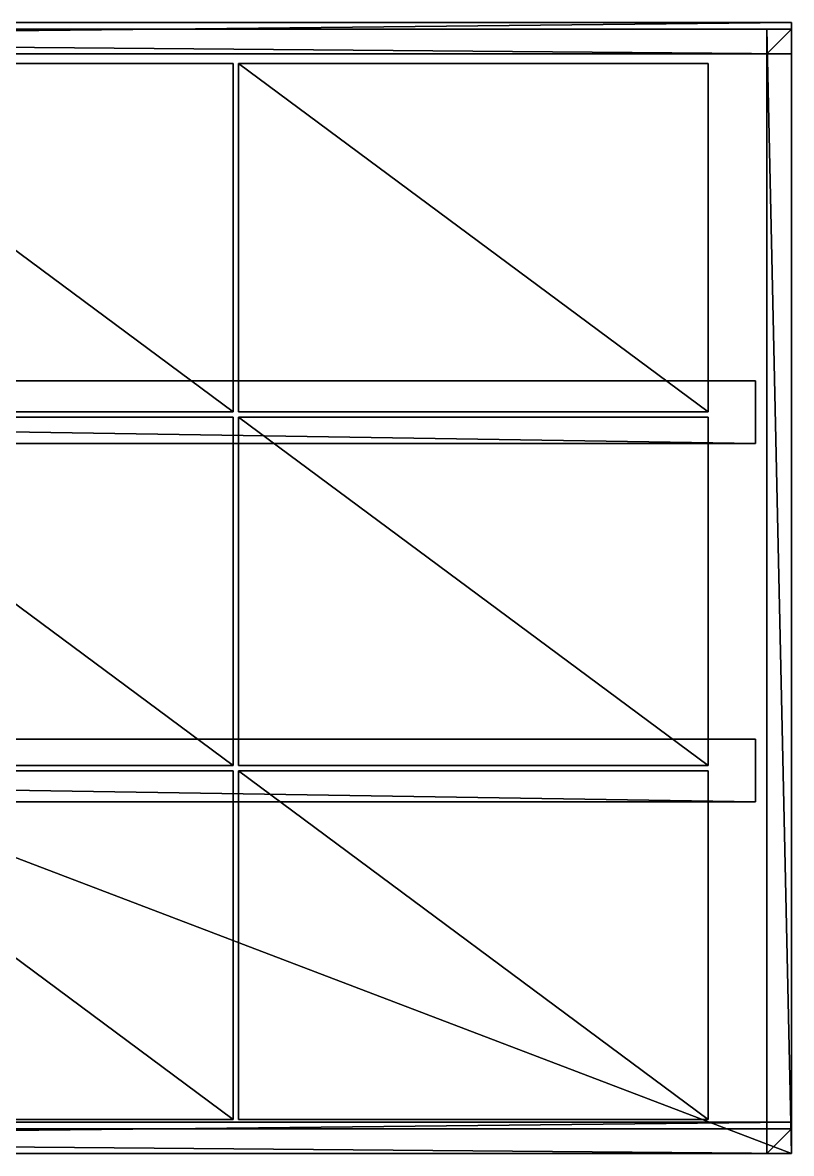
# Model space of a CAD drawing. Header units: millimetres. Extents: x -2500 to 6540, y -1255 to 1270.
# Drawn here: x 4824 to 6540, y -1255 to 1270 of the extents above; entities that cross this region are included whole.
import ezdxf

# ---------------------------------------------------------------- set-up
doc = ezdxf.new("R2010")
doc.units = ezdxf.units.MM

msp = doc.modelspace()

# ---------------------------------------------------------------- linework, layer by layer
at = {"layer": 'CAD_75LAB'}
for points in [[(6540, 1270, 1190), (6540, 1270, 1120), (-40, 1270, 1120)], [(6540, 1270, 1190), (-40, 1270, 1120), (-40, 1270, 1190)], [(6540, 1270, 1120), (-40, 1200, 1120), (-40, 1270, 1120)], [(6540, 1270, 1120), (6540, 1200, 1120), (-40, 1200, 1120)], [(6540, 1270, 1190), (-40, 1270, 1190), (-40, 1200, 1190)], [(6540, 1270, 1190), (-40, 1200, 1190), (6540, 1200, 1190)], [(6540, 1200, 1190), (6540, 1200, 1120), (6540, 1270, 1120)], [(6540, 1200, 1190), (6540, 1270, 1120), (6540, 1270, 1190)], [(6540, 1255, 1030), (-40, 1255, 1030), (-40, 1255, 1120)], [(6540, 1255, 1120), (6540, 1255, 1030), (-40, 1255, 1120)], [(6540, -1255, 1030), (-40, -1255, 1030), (-40, 1255, 1030)], [(6540, 1255, 1030), (6540, -1255, 1030), (-40, 1255, 1030)], [(6540, -1255, 1120), (-40, 1255, 1120), (-40, -1255, 1120)], [(6540, 1255, 1120), (-40, 1255, 1120), (6540, -1255, 1120)], [(6540, 1255, 3560), (-40, 1255, 3560), (-40, 1255, 3615)], [(6540, 1255, 3615), (6540, 1255, 3560), (-40, 1255, 3615)], [(6540, 1200, 3560), (-40, 1200, 3560), (-40, 1255, 3560)], [(6540, 1255, 3560), (6540, 1200, 3560), (-40, 1255, 3560)], [(6540, 1200, 3615), (-40, 1255, 3615), (-40, 1200, 3615)], [(6540, 1255, 3615), (-40, 1255, 3615), (6540, 1200, 3615)], [(6485, 1200, 3560), (6485, 1255, 1120), (6485, 1200, 1120)], [(6485, 1200, 3560), (6485, 1255, 3560), (6485, 1255, 1120)], [(6540, 1255, 3560), (6540, 1255, 1120), (6485, 1255, 1120)], [(6540, 1255, 3560), (6485, 1255, 1120), (6485, 1255, 3560)], [(6540, 1255, 1120), (6485, 1200, 1120), (6485, 1255, 1120)], [(6540, 1255, 1120), (6540, 1200, 1120), (6485, 1200, 1120)], [(6540, 1255, 3560), (6485, 1255, 3560), (6485, 1200, 3560)], [(6540, 1255, 3560), (6485, 1200, 3560), (6540, 1200, 3560)], [(6485, -1255, 3560), (6485, 1255, 3615), (6485, 1255, 3560)], [(6485, -1255, 3615), (6485, 1255, 3615), (6485, -1255, 3560)], [(6540, 1255, 3615), (6540, 1255, 3560), (6485, 1255, 3560)], [(6540, 1255, 3615), (6485, 1255, 3560), (6485, 1255, 3615)], [(6485, 1255, 3560), (6540, -1255, 3560), (6485, -1255, 3560)], [(6540, 1255, 3560), (6540, -1255, 3560), (6485, 1255, 3560)], [(6485, 1255, 3615), (6485, -1255, 3615), (6540, -1255, 3615)], [(6540, 1255, 3615), (6485, 1255, 3615), (6540, -1255, 3615)], [(6540, -1255, 1030), (6540, 1255, 1030), (6540, 1255, 1120)], [(6540, -1255, 1120), (6540, -1255, 1030), (6540, 1255, 1120)], [(6540, 1200, 3560), (6540, 1200, 1120), (6540, 1255, 1120)], [(6540, 1200, 3560), (6540, 1255, 1120), (6540, 1255, 3560)], [(6540, 1200, 3615), (6540, 1200, 3560), (6540, 1255, 3560)], [(6540, 1200, 3615), (6540, 1255, 3560), (6540, 1255, 3615)], [(6540, -1255, 3560), (6540, 1255, 3560), (6540, 1255, 3615)], [(6540, -1255, 3615), (6540, -1255, 3560), (6540, 1255, 3615)], [(6540, 1200, 3560), (-40, 1200, 3615), (-40, 1200, 3560)], [(6540, 1200, 3615), (-40, 1200, 3615), (6540, 1200, 3560)], [(6540, 1200, 1190), (-40, 1200, 1120), (6540, 1200, 1120)], [(6540, 1200, 1190), (-40, 1200, 1190), (-40, 1200, 1120)], [(6540, 1200, 3560), (6485, 1200, 1120), (6540, 1200, 1120)], [(6540, 1200, 3560), (6485, 1200, 3560), (6485, 1200, 1120)], [(5294, 1179, 1123), (4246, 1179, 1123), (4246, 1179, 1787)], [(5294, 1179, 1787), (5294, 1179, 1123), (4246, 1179, 1787)], [(5294, 401, 1123), (4246, 401, 1123), (4246, 1179, 1123)], [(5294, 1179, 1123), (5294, 401, 1123), (4246, 1179, 1123)], [(5294, 401, 1787), (4246, 1179, 1787), (4246, 401, 1787)], [(5294, 1179, 1787), (4246, 1179, 1787), (5294, 401, 1787)], [(5294, 1179, 1793), (4246, 1179, 1793), (4246, 1179, 2457)], [(5294, 1179, 2457), (5294, 1179, 1793), (4246, 1179, 2457)], [(5294, 401, 1793), (4246, 401, 1793), (4246, 1179, 1793)], [(5294, 1179, 1793), (5294, 401, 1793), (4246, 1179, 1793)], [(5294, 401, 2457), (4246, 1179, 2457), (4246, 401, 2457)], [(5294, 1179, 2457), (4246, 1179, 2457), (5294, 401, 2457)], [(5294, 1179, 2463), (4246, 1179, 2463), (4246, 1179, 3127)], [(5294, 1179, 3127), (5294, 1179, 2463), (4246, 1179, 3127)], [(5294, 401, 2463), (4246, 401, 2463), (4246, 1179, 2463)], [(5294, 1179, 2463), (5294, 401, 2463), (4246, 1179, 2463)], [(5294, 401, 3127), (4246, 1179, 3127), (4246, 401, 3127)], [(5294, 1179, 3127), (4246, 1179, 3127), (5294, 401, 3127)], [(5294, 401, 1787), (5294, 401, 1123), (5294, 1179, 1123)], [(5294, 401, 1787), (5294, 1179, 1123), (5294, 1179, 1787)], [(5294, 401, 2457), (5294, 401, 1793), (5294, 1179, 1793)], [(5294, 401, 2457), (5294, 1179, 1793), (5294, 1179, 2457)], [(5294, 401, 3127), (5294, 401, 2463), (5294, 1179, 2463)], [(5294, 401, 3127), (5294, 1179, 2463), (5294, 1179, 3127)], [(5306, 401, 1787), (5306, 1179, 1123), (5306, 401, 1123)], [(5306, 401, 1787), (5306, 1179, 1787), (5306, 1179, 1123)], [(6354, 1179, 1123), (5306, 1179, 1123), (5306, 1179, 1787)], [(6354, 1179, 1787), (6354, 1179, 1123), (5306, 1179, 1787)], [(6354, 401, 1123), (5306, 401, 1123), (5306, 1179, 1123)], [(6354, 1179, 1123), (6354, 401, 1123), (5306, 1179, 1123)], [(6354, 401, 1787), (5306, 1179, 1787), (5306, 401, 1787)], [(6354, 1179, 1787), (5306, 1179, 1787), (6354, 401, 1787)], [(5306, 401, 2457), (5306, 1179, 1793), (5306, 401, 1793)], [(5306, 401, 2457), (5306, 1179, 2457), (5306, 1179, 1793)], [(6354, 1179, 1793), (5306, 1179, 1793), (5306, 1179, 2457)], [(6354, 1179, 2457), (6354, 1179, 1793), (5306, 1179, 2457)], [(6354, 401, 1793), (5306, 401, 1793), (5306, 1179, 1793)], [(6354, 1179, 1793), (6354, 401, 1793), (5306, 1179, 1793)], [(6354, 401, 2457), (5306, 1179, 2457), (5306, 401, 2457)], [(6354, 1179, 2457), (5306, 1179, 2457), (6354, 401, 2457)], [(5306, 401, 3127), (5306, 1179, 2463), (5306, 401, 2463)], [(5306, 401, 3127), (5306, 1179, 3127), (5306, 1179, 2463)], [(6354, 1179, 2463), (5306, 1179, 2463), (5306, 1179, 3127)], [(6354, 1179, 3127), (6354, 1179, 2463), (5306, 1179, 3127)], [(6354, 401, 2463), (5306, 401, 2463), (5306, 1179, 2463)], [(6354, 1179, 2463), (6354, 401, 2463), (5306, 1179, 2463)], [(6354, 401, 3127), (5306, 1179, 3127), (5306, 401, 3127)], [(6354, 1179, 3127), (5306, 1179, 3127), (6354, 401, 3127)], [(6354, 401, 1787), (6354, 401, 1123), (6354, 1179, 1123)], [(6354, 401, 1787), (6354, 1179, 1123), (6354, 1179, 1787)], [(6354, 401, 2457), (6354, 401, 1793), (6354, 1179, 1793)], [(6354, 401, 2457), (6354, 1179, 1793), (6354, 1179, 2457)], [(6354, 401, 3127), (6354, 401, 2463), (6354, 1179, 2463)], [(6354, 401, 3127), (6354, 1179, 2463), (6354, 1179, 3127)], [(6460, 470, 1030), (6460, 470, 780), (-2500, 470, 780)], [(6460, 470, 1030), (-2500, 470, 780), (-2500, 470, 1030)], [(6460, 330, 780), (-2500, 330, 780), (-2500, 470, 780)], [(6460, 470, 780), (6460, 330, 780), (-2500, 470, 780)], [(6460, 330, 1030), (-2500, 470, 1030), (-2500, 330, 1030)], [(6460, 470, 1030), (-2500, 470, 1030), (6460, 330, 1030)], [(6460, 470, 1030), (6460, 330, 780), (6460, 470, 780)], [(6460, 330, 1030), (6460, 330, 780), (6460, 470, 1030)], [(5294, 401, 1123), (4246, 401, 1787), (4246, 401, 1123)], [(5294, 401, 1787), (4246, 401, 1787), (5294, 401, 1123)], [(5294, 401, 1793), (4246, 401, 2457), (4246, 401, 1793)], [(5294, 401, 2457), (4246, 401, 2457), (5294, 401, 1793)], [(5294, 401, 2463), (4246, 401, 3127), (4246, 401, 2463)], [(5294, 401, 3127), (4246, 401, 3127), (5294, 401, 2463)], [(5294, 389, 1123), (4246, 389, 1123), (4246, 389, 1787)], [(5294, 389, 1787), (5294, 389, 1123), (4246, 389, 1787)], [(5294, -389, 1123), (4246, -389, 1123), (4246, 389, 1123)], [(5294, 389, 1123), (5294, -389, 1123), (4246, 389, 1123)], [(5294, -389, 1787), (4246, 389, 1787), (4246, -389, 1787)], [(5294, 389, 1787), (4246, 389, 1787), (5294, -389, 1787)], [(5294, 389, 1793), (4246, 389, 1793), (4246, 389, 2457)], [(5294, 389, 2457), (5294, 389, 1793), (4246, 389, 2457)], [(5294, -389, 1793), (4246, -389, 1793), (4246, 389, 1793)], [(5294, 389, 1793), (5294, -389, 1793), (4246, 389, 1793)], [(5294, -389, 2457), (4246, 389, 2457), (4246, -389, 2457)], [(5294, 389, 2457), (4246, 389, 2457), (5294, -389, 2457)], [(5294, 389, 2463), (4246, 389, 2463), (4246, 389, 3127)], [(5294, 389, 3127), (5294, 389, 2463), (4246, 389, 3127)], [(5294, -389, 2463), (4246, -389, 2463), (4246, 389, 2463)], [(5294, 389, 2463), (5294, -389, 2463), (4246, 389, 2463)], [(5294, -389, 3127), (4246, 389, 3127), (4246, -389, 3127)], [(5294, 389, 3127), (4246, 389, 3127), (5294, -389, 3127)], [(5294, -389, 1787), (5294, -389, 1123), (5294, 389, 1123)], [(5294, -389, 1787), (5294, 389, 1123), (5294, 389, 1787)], [(5294, -389, 2457), (5294, -389, 1793), (5294, 389, 1793)], [(5294, -389, 2457), (5294, 389, 1793), (5294, 389, 2457)], [(5294, -389, 3127), (5294, -389, 2463), (5294, 389, 2463)], [(5294, -389, 3127), (5294, 389, 2463), (5294, 389, 3127)], [(6354, 401, 1123), (5306, 401, 1787), (5306, 401, 1123)], [(6354, 401, 1787), (5306, 401, 1787), (6354, 401, 1123)], [(6354, 401, 1793), (5306, 401, 2457), (5306, 401, 1793)], [(6354, 401, 2457), (5306, 401, 2457), (6354, 401, 1793)], [(6354, 401, 2463), (5306, 401, 3127), (5306, 401, 2463)], [(6354, 401, 3127), (5306, 401, 3127), (6354, 401, 2463)], [(5306, -389, 1787), (5306, 389, 1123), (5306, -389, 1123)], [(5306, -389, 1787), (5306, 389, 1787), (5306, 389, 1123)], [(6354, 389, 1123), (5306, 389, 1123), (5306, 389, 1787)], [(6354, 389, 1787), (6354, 389, 1123), (5306, 389, 1787)], [(6354, -389, 1123), (5306, -389, 1123), (5306, 389, 1123)], [(6354, 389, 1123), (6354, -389, 1123), (5306, 389, 1123)], [(6354, -389, 1787), (5306, 389, 1787), (5306, -389, 1787)], [(6354, 389, 1787), (5306, 389, 1787), (6354, -389, 1787)], [(5306, -389, 2457), (5306, 389, 1793), (5306, -389, 1793)], [(5306, -389, 2457), (5306, 389, 2457), (5306, 389, 1793)], [(6354, 389, 1793), (5306, 389, 1793), (5306, 389, 2457)], [(6354, 389, 2457), (6354, 389, 1793), (5306, 389, 2457)], [(6354, -389, 1793), (5306, -389, 1793), (5306, 389, 1793)], [(6354, 389, 1793), (6354, -389, 1793), (5306, 389, 1793)], [(6354, -389, 2457), (5306, 389, 2457), (5306, -389, 2457)], [(6354, 389, 2457), (5306, 389, 2457), (6354, -389, 2457)], [(5306, -389, 3127), (5306, 389, 2463), (5306, -389, 2463)], [(5306, -389, 3127), (5306, 389, 3127), (5306, 389, 2463)], [(6354, 389, 2463), (5306, 389, 2463), (5306, 389, 3127)], [(6354, 389, 3127), (6354, 389, 2463), (5306, 389, 3127)], [(6354, -389, 2463), (5306, -389, 2463), (5306, 389, 2463)], [(6354, 389, 2463), (6354, -389, 2463), (5306, 389, 2463)], [(6354, -389, 3127), (5306, 389, 3127), (5306, -389, 3127)], [(6354, 389, 3127), (5306, 389, 3127), (6354, -389, 3127)], [(6354, -389, 1787), (6354, -389, 1123), (6354, 389, 1123)], [(6354, -389, 1787), (6354, 389, 1123), (6354, 389, 1787)], [(6354, -389, 2457), (6354, -389, 1793), (6354, 389, 1793)], [(6354, -389, 2457), (6354, 389, 1793), (6354, 389, 2457)], [(6354, -389, 3127), (6354, -389, 2463), (6354, 389, 2463)], [(6354, -389, 3127), (6354, 389, 2463), (6354, 389, 3127)], [(6460, 330, 1030), (-2500, 330, 780), (6460, 330, 780)], [(6460, 330, 1030), (-2500, 330, 1030), (-2500, 330, 780)], [(6460, -330, 1030), (6460, -330, 780), (-2500, -330, 780)], [(6460, -330, 1030), (-2500, -330, 780), (-2500, -330, 1030)], [(6460, -470, 780), (-2500, -470, 780), (-2500, -330, 780)], [(6460, -330, 780), (6460, -470, 780), (-2500, -330, 780)], [(6460, -470, 1030), (-2500, -330, 1030), (-2500, -470, 1030)], [(6460, -330, 1030), (-2500, -330, 1030), (6460, -470, 1030)], [(6460, -330, 1030), (6460, -470, 780), (6460, -330, 780)], [(6460, -470, 1030), (6460, -470, 780), (6460, -330, 1030)], [(5294, -389, 1123), (4246, -389, 1787), (4246, -389, 1123)], [(5294, -389, 1787), (4246, -389, 1787), (5294, -389, 1123)], [(5294, -389, 1793), (4246, -389, 2457), (4246, -389, 1793)], [(5294, -389, 2457), (4246, -389, 2457), (5294, -389, 1793)], [(5294, -389, 2463), (4246, -389, 3127), (4246, -389, 2463)], [(5294, -389, 3127), (4246, -389, 3127), (5294, -389, 2463)], [(5294, -401, 1123), (4246, -401, 1123), (4246, -401, 1787)], [(5294, -401, 1787), (5294, -401, 1123), (4246, -401, 1787)], [(5294, -1179, 1123), (4246, -1179, 1123), (4246, -401, 1123)], [(5294, -401, 1123), (5294, -1179, 1123), (4246, -401, 1123)], [(5294, -1179, 1787), (4246, -401, 1787), (4246, -1179, 1787)], [(5294, -401, 1787), (4246, -401, 1787), (5294, -1179, 1787)], [(5294, -401, 1793), (4246, -401, 1793), (4246, -401, 2457)], [(5294, -401, 2457), (5294, -401, 1793), (4246, -401, 2457)], [(5294, -1179, 1793), (4246, -1179, 1793), (4246, -401, 1793)], [(5294, -401, 1793), (5294, -1179, 1793), (4246, -401, 1793)], [(5294, -1179, 2457), (4246, -401, 2457), (4246, -1179, 2457)], [(5294, -401, 2457), (4246, -401, 2457), (5294, -1179, 2457)], [(5294, -401, 2463), (4246, -401, 2463), (4246, -401, 3127)], [(5294, -401, 3127), (5294, -401, 2463), (4246, -401, 3127)], [(5294, -1179, 2463), (4246, -1179, 2463), (4246, -401, 2463)], [(5294, -401, 2463), (5294, -1179, 2463), (4246, -401, 2463)], [(5294, -1179, 3127), (4246, -401, 3127), (4246, -1179, 3127)], [(5294, -401, 3127), (4246, -401, 3127), (5294, -1179, 3127)], [(5294, -1179, 1787), (5294, -1179, 1123), (5294, -401, 1123)], [(5294, -1179, 1787), (5294, -401, 1123), (5294, -401, 1787)], [(5294, -1179, 2457), (5294, -1179, 1793), (5294, -401, 1793)], [(5294, -1179, 2457), (5294, -401, 1793), (5294, -401, 2457)], [(5294, -1179, 3127), (5294, -1179, 2463), (5294, -401, 2463)], [(5294, -1179, 3127), (5294, -401, 2463), (5294, -401, 3127)], [(6354, -389, 1123), (5306, -389, 1787), (5306, -389, 1123)], [(6354, -389, 1787), (5306, -389, 1787), (6354, -389, 1123)], [(6354, -389, 1793), (5306, -389, 2457), (5306, -389, 1793)], [(6354, -389, 2457), (5306, -389, 2457), (6354, -389, 1793)], [(6354, -389, 2463), (5306, -389, 3127), (5306, -389, 2463)], [(6354, -389, 3127), (5306, -389, 3127), (6354, -389, 2463)], [(5306, -1179, 1787), (5306, -401, 1123), (5306, -1179, 1123)], [(5306, -1179, 1787), (5306, -401, 1787), (5306, -401, 1123)], [(6354, -401, 1123), (5306, -401, 1123), (5306, -401, 1787)], [(6354, -401, 1787), (6354, -401, 1123), (5306, -401, 1787)], [(6354, -1179, 1123), (5306, -1179, 1123), (5306, -401, 1123)], [(6354, -401, 1123), (6354, -1179, 1123), (5306, -401, 1123)], [(6354, -1179, 1787), (5306, -401, 1787), (5306, -1179, 1787)], [(6354, -401, 1787), (5306, -401, 1787), (6354, -1179, 1787)], [(5306, -1179, 2457), (5306, -401, 1793), (5306, -1179, 1793)], [(5306, -1179, 2457), (5306, -401, 2457), (5306, -401, 1793)], [(6354, -401, 1793), (5306, -401, 1793), (5306, -401, 2457)], [(6354, -401, 2457), (6354, -401, 1793), (5306, -401, 2457)], [(6354, -1179, 1793), (5306, -1179, 1793), (5306, -401, 1793)], [(6354, -401, 1793), (6354, -1179, 1793), (5306, -401, 1793)], [(6354, -1179, 2457), (5306, -401, 2457), (5306, -1179, 2457)], [(6354, -401, 2457), (5306, -401, 2457), (6354, -1179, 2457)], [(5306, -1179, 3127), (5306, -401, 2463), (5306, -1179, 2463)], [(5306, -1179, 3127), (5306, -401, 3127), (5306, -401, 2463)], [(6354, -401, 2463), (5306, -401, 2463), (5306, -401, 3127)], [(6354, -401, 3127), (6354, -401, 2463), (5306, -401, 3127)], [(6354, -1179, 2463), (5306, -1179, 2463), (5306, -401, 2463)], [(6354, -401, 2463), (6354, -1179, 2463), (5306, -401, 2463)], [(6354, -1179, 3127), (5306, -401, 3127), (5306, -1179, 3127)], [(6354, -401, 3127), (5306, -401, 3127), (6354, -1179, 3127)], [(6354, -1179, 1787), (6354, -1179, 1123), (6354, -401, 1123)], [(6354, -1179, 1787), (6354, -401, 1123), (6354, -401, 1787)], [(6354, -1179, 2457), (6354, -1179, 1793), (6354, -401, 1793)], [(6354, -1179, 2457), (6354, -401, 1793), (6354, -401, 2457)], [(6354, -1179, 3127), (6354, -1179, 2463), (6354, -401, 2463)], [(6354, -1179, 3127), (6354, -401, 2463), (6354, -401, 3127)], [(6460, -470, 1030), (-2500, -470, 780), (6460, -470, 780)], [(6460, -470, 1030), (-2500, -470, 1030), (-2500, -470, 780)], [(6540, -1185, 1190), (6540, -1185, 1120), (-40, -1185, 1120)], [(6540, -1185, 1190), (-40, -1185, 1120), (-40, -1185, 1190)], [(6540, -1185, 1120), (-40, -1255, 1120), (-40, -1185, 1120)], [(6540, -1185, 1120), (6540, -1255, 1120), (-40, -1255, 1120)], [(6540, -1185, 1190), (-40, -1185, 1190), (-40, -1255, 1190)], [(6540, -1185, 1190), (-40, -1255, 1190), (6540, -1255, 1190)], [(5294, -1179, 1123), (4246, -1179, 1787), (4246, -1179, 1123)], [(5294, -1179, 1787), (4246, -1179, 1787), (5294, -1179, 1123)], [(5294, -1179, 1793), (4246, -1179, 2457), (4246, -1179, 1793)], [(5294, -1179, 2457), (4246, -1179, 2457), (5294, -1179, 1793)], [(5294, -1179, 2463), (4246, -1179, 3127), (4246, -1179, 2463)], [(5294, -1179, 3127), (4246, -1179, 3127), (5294, -1179, 2463)], [(6354, -1179, 1123), (5306, -1179, 1787), (5306, -1179, 1123)], [(6354, -1179, 1787), (5306, -1179, 1787), (6354, -1179, 1123)], [(6354, -1179, 1793), (5306, -1179, 2457), (5306, -1179, 1793)], [(6354, -1179, 2457), (5306, -1179, 2457), (6354, -1179, 1793)], [(6354, -1179, 2463), (5306, -1179, 3127), (5306, -1179, 2463)], [(6354, -1179, 3127), (5306, -1179, 3127), (6354, -1179, 2463)], [(6540, -1255, 1190), (6540, -1255, 1120), (6540, -1185, 1120)], [(6540, -1255, 1190), (6540, -1185, 1120), (6540, -1185, 1190)], [(6540, -1200, 3560), (-40, -1200, 3560), (-40, -1200, 3615)], [(6540, -1200, 3615), (6540, -1200, 3560), (-40, -1200, 3615)], [(6540, -1255, 3560), (-40, -1255, 3560), (-40, -1200, 3560)], [(6540, -1200, 3560), (6540, -1255, 3560), (-40, -1200, 3560)], [(6540, -1255, 3615), (-40, -1200, 3615), (-40, -1255, 3615)], [(6540, -1200, 3615), (-40, -1200, 3615), (6540, -1255, 3615)], [(6485, -1255, 3560), (6485, -1200, 1120), (6485, -1255, 1120)], [(6485, -1255, 3560), (6485, -1200, 3560), (6485, -1200, 1120)], [(6540, -1200, 3560), (6540, -1200, 1120), (6485, -1200, 1120)], [(6540, -1200, 3560), (6485, -1200, 1120), (6485, -1200, 3560)], [(6540, -1200, 1120), (6485, -1255, 1120), (6485, -1200, 1120)], [(6540, -1200, 1120), (6540, -1255, 1120), (6485, -1255, 1120)], [(6540, -1200, 3560), (6485, -1200, 3560), (6485, -1255, 3560)], [(6540, -1200, 3560), (6485, -1255, 3560), (6540, -1255, 3560)], [(6540, -1255, 3560), (6540, -1255, 1120), (6540, -1200, 1120)], [(6540, -1255, 3560), (6540, -1200, 1120), (6540, -1200, 3560)], [(6540, -1255, 3615), (6540, -1255, 3560), (6540, -1200, 3560)], [(6540, -1255, 3615), (6540, -1200, 3560), (6540, -1200, 3615)], [(6540, -1255, 1030), (-40, -1255, 1120), (-40, -1255, 1030)], [(6540, -1255, 1120), (-40, -1255, 1120), (6540, -1255, 1030)], [(6540, -1255, 3560), (-40, -1255, 3615), (-40, -1255, 3560)], [(6540, -1255, 3615), (-40, -1255, 3615), (6540, -1255, 3560)], [(6540, -1255, 1190), (-40, -1255, 1120), (6540, -1255, 1120)], [(6540, -1255, 1190), (-40, -1255, 1190), (-40, -1255, 1120)], [(6540, -1255, 3560), (6485, -1255, 1120), (6540, -1255, 1120)], [(6540, -1255, 3560), (6485, -1255, 3560), (6485, -1255, 1120)], [(6540, -1255, 3615), (6485, -1255, 3560), (6540, -1255, 3560)], [(6540, -1255, 3615), (6485, -1255, 3615), (6485, -1255, 3560)]]:
    msp.add_3dface(points, dxfattribs=at)

doc.saveas('drawing.dxf')
